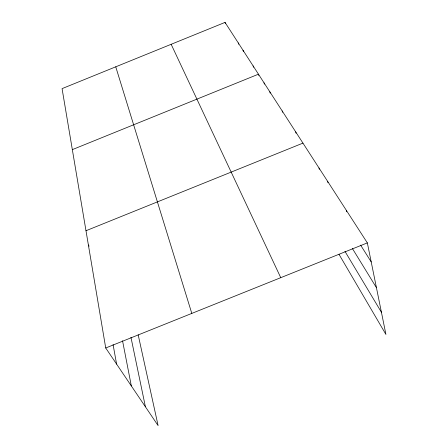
<?xml version="1.0" encoding="UTF-8"?>
<svg xmlns="http://www.w3.org/2000/svg" width="448" height="448" viewBox="0 0 448 448"><rect width="100%" height="100%" fill="white"/><g stroke="black" fill="none" stroke-linecap="round" stroke-linejoin="round"><path stroke-width="0.67" d="M339.013 254.341L385.93 334.454L367.349 242.889L225.03 22.4L62.07 88.631L105.722 347.99L158.105 425.6L138.18 334.83M72.335 149.632L258.457 74.194L258.832 75.494M85.988 230.737L302.949 143.119M105.722 347.99L367.349 242.889M360.606 245.118L371.202 261.895M352.335 248.416L376.432 287.666M88.385 244.989L89.102 246.187M344.96 251.345L381.427 312.273M171.153 44.296L280.756 277.676M225.03 22.4L225.434 23.71M115.746 66.814L191.806 313.41M238.28 42.93L238.672 44.229M243.034 50.299L243.426 51.61M253.114 65.912L253.506 67.25M264.023 82.818L264.398 84.129M269.83 91.806L270.2 93.134M282.201 110.97L282.554 112.274M295.714 131.908L296.061 133.235M318.993 167.978L319.318 169.294M327.65 181.384L327.964 182.711M346.399 210.431L346.696 211.775M130.956 337.322L145.41 406.79M122.534 340.738L131.331 385.935M113.075 344.557L116.592 364.095"/></g></svg>
